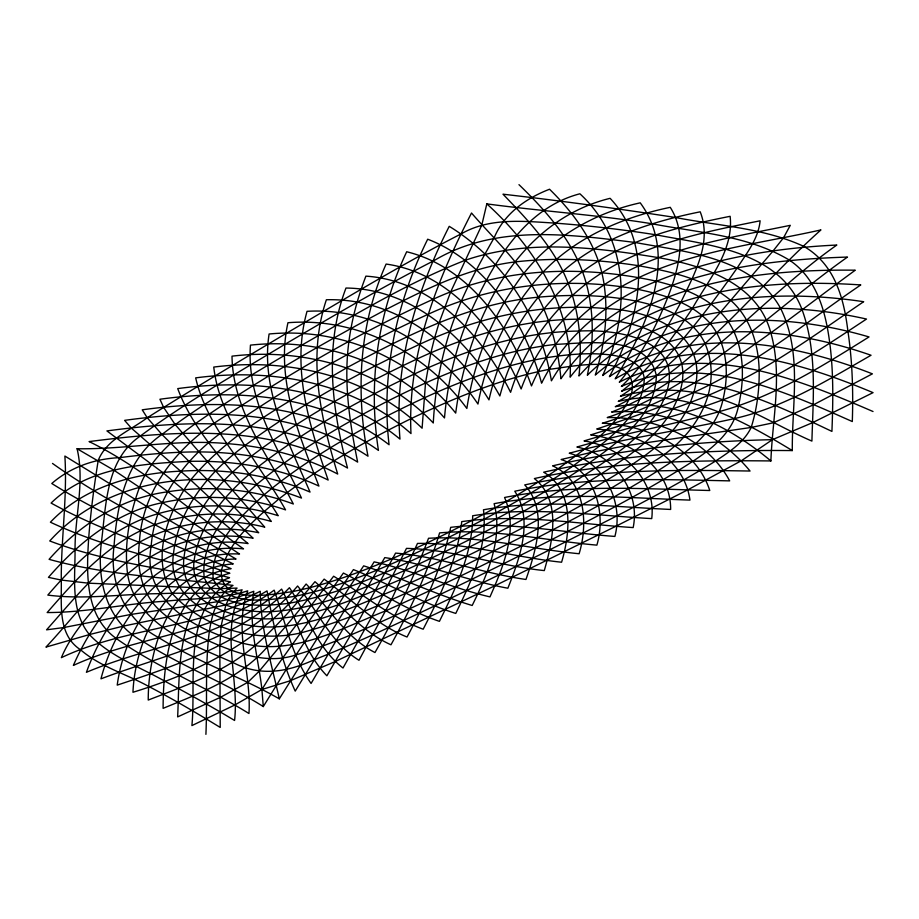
<?xml version="1.0" encoding="UTF-8"?>
<svg xmlns="http://www.w3.org/2000/svg" width="919" height="919" viewBox="0 0 919 919"><rect width="100%" height="100%" fill="white"/><g stroke="black" fill="none" stroke-linecap="round" stroke-linejoin="round"><path stroke-width="1.38" d="M205.913 734.35C207.418 699.864 204.914 665.161 209.417 630.859C212.174 613.984 217.275 594.754 233.012 585.414C171.646 577.948 108.89 575.903 49.086 559.338C79.723 524.554 120.894 498.018 167.476 491.849C209.555 485.094 253.357 489.103 293.333 503.991C269.106 456.904 232.691 411.367 232.013 356.158C304.752 347.462 381.994 369.093 433.274 422.981C435.549 381.178 444.509 339.651 461.292 301.225C470.781 279.376 482.28 258.48 494.123 237.826C504.129 213.748 525.921 198.355 549.539 189.234C576.029 215.138 598.935 247.245 604.128 284.775C608.504 315.045 604.495 346.049 595.282 375.067C669.491 309.99 779.013 310.496 869.018 336.94C821.643 366.497 773.58 396.974 719.129 411.643C672.053 424.819 623.875 433.538 576.879 447.025C612.95 454.239 640.761 490.539 633.168 527.586C576.224 523.853 518.73 513.491 461.74 521.624C457.294 559.855 440.592 595.34 423.177 629.205C390.219 617.097 363.143 594.421 333.631 576.224L279.56 646.804L259.181 671.215L247.9 682.243L220.571 697.257L177.643 716.9C180.021 669.756 175.184 597.924 229.52 577.695C169.188 561.555 107.247 548.838 50.407 522.21C84.134 486.702 133.278 473.4 180.79 471.125C224.695 468.518 269.485 474.595 310.025 492.067C288.612 442.292 260.514 390.024 269.095 333.999C339.881 327.141 411.23 357.755 455.686 413.091C467.518 323.787 514.835 221.628 610.113 198.32C656.706 247.831 638.51 323.155 609.412 376.687C687.722 323.362 789.662 341.397 872.395 373.849L813.143 404.957L773.373 422.786L751.179 427.45L626.195 445.669L591.985 452.217L561.153 459.511C595.581 471.263 606.322 512.997 596.879 545.139C544.576 540.544 492.308 528.046 439.604 532.905C427.817 571.951 410.724 609.171 390.966 644.793C360.145 630.951 339.674 603.438 314.976 581.704C296.148 604.001 277.193 626.379 255.08 645.529C224.535 672.294 185.454 685.551 148.235 700.06C148.154 646.965 170.681 577.373 231.151 568.666C169.912 543.6 108.051 518.73 51.786 483.497C70.637 467.128 94.6 458.811 119.378 457.662C145.696 454.377 172.152 451.861 198.688 451.918C243.156 452.079 288.072 460.281 328.152 480.051C309.531 426.439 291.013 368.037 307.038 311.323C376.342 307.245 440.178 347.979 477.96 404.05C486.14 360.995 504.003 319.548 531.687 285.407C565.242 241.789 617.545 218.262 670.25 207.326C687.768 234.873 678.693 268.968 667.837 297.147C655.844 327.589 640.417 357.043 619.28 382.178C701.84 339.72 794.843 377.766 873.027 411.517M792.304 450.574C709.1 449.828 625.035 453.618 543.68 472.194C574.318 490.562 570.389 532.687 561.589 562.221C513.411 557.213 466.197 542.474 417.49 543.428L391.505 599.625L358.996 660.267C330.633 642.852 317.848 610.894 297.607 586.012C251.519 640.21 182.479 663.334 117.218 685.126C125.225 625.058 169.785 559.395 236.068 559.028L169.153 520.246L64.881 456.042C67.42 497.386 61.068 538.683 61.263 580.061C61.849 604.093 57.139 634.604 80.608 649.825C100.447 666.93 126.248 673.926 148.798 686.493C173.151 699.164 196.804 713.121 220.215 727.423L219.825 645.701L221.111 626.172L225.833 604.909L230.6 595.305L237.045 588.08L219.25 588.677L88.419 583.174L61.263 580.061L48.443 577.373C78.494 542.669 116.322 511.917 162.387 502.682C203.088 493.687 246.166 496.283 285.556 509.884C259.663 463.739 219.974 421.522 213.748 367.072C287.693 357.617 367.382 375.285 422.097 428.197L425.52 382.993L430.839 352.919L434.595 337.859L439.121 322.741L450.574 292.116L481.797 225.086L486.817 203.88C535.697 248.004 573.467 309.278 570.125 377.181C637.441 290.576 758.91 278.009 860.781 284.936C815.957 315.286 773.867 349.84 726.286 375.974C685.448 398.903 641.094 414.4 596.753 429.001C636.97 432.229 684 456.49 689.951 500.108C624.817 497.776 558.626 491.516 494.1 503.681C503.382 538.419 487.311 574.72 472.182 605.483C435.227 594.421 400.454 577.281 363.66 565.863L349.875 586.494L279.307 698.831C240.089 676.373 196.85 661.76 158.585 637.51C125.386 620.382 109.131 582.876 113.99 546.61C117.035 505.622 125.363 459.27 161.939 434.446C205.89 401.086 253.954 373.654 301.26 345.429C354.711 314.93 407.726 282.834 465.163 260.295C527.357 238.86 594.903 247.326 658.429 257.63C703.414 265.568 758.026 283.167 770.857 332.954C782.666 374.883 772.408 418.409 770.892 460.936C691.881 460.166 611.824 461.361 534.364 478.558C561.946 500.568 552.618 541.337 544.289 570.584C497.949 565.828 453.262 549.413 406.485 548.39L371.69 616.925L343.005 668.01C316.618 647.746 307.291 614.409 289.439 587.701C239.377 639.796 165.948 654.202 100.964 678.831C117.241 616.132 168.522 550.355 239.514 554.008L113.726 470.091L77.081 448.748C84.973 482.05 74.784 516.26 75.048 549.987C75.232 578.281 70.2 610.963 89.396 634.569C109.832 656.338 138.7 666.447 164.168 680.841C187.913 693.546 211.496 706.573 234.575 720.473C239.342 677.648 219.572 629.389 242.099 589.814C215.092 595.213 187.304 592.238 159.952 593.663C122.572 593.823 85.076 599.889 47.811 595.098C77.793 560.303 112.75 526.277 158.229 513.664C197.309 502.544 239.514 503.405 278.193 515.72C250.382 470.333 208.004 431.126 195.667 377.881C270.944 367.818 352.862 381.672 410.988 433.573C407.232 355.423 436.468 281.283 471.516 213.013C494.904 240.089 522.314 264.523 538.258 297.182C551.251 322.512 558.373 350.53 560.935 378.8C624.69 284.695 750.524 268.934 855.267 270.197C775.636 328.29 698.67 394.504 602.29 423.234C645.597 424.704 695.534 446.691 709.778 490.505C641.462 488.782 572.02 484.083 504.554 497.489C518.833 529.758 503.256 566.828 489.965 596.89C450.609 587.712 413.607 570.469 374.125 561.865L295.217 691.122C280.72 659.463 273.46 624.977 267.015 590.894C204.477 628.562 126.868 626.436 61.378 657.659C71.177 634.144 88.798 615.259 105.053 596.052C118.585 581.245 133.496 567.528 150.59 556.925C180.986 538.362 218.205 532.4 253.15 538.224L190.647 479.959L131.348 428.105L124.593 420.362C206.442 409.15 296.446 409.07 367.991 456.192C355.469 392.057 359.076 324.166 386.118 264.063C451.688 273.311 496.501 331.77 521.142 388.967C536.535 346.371 566.69 309.944 604.128 284.775C659.578 248.394 726.619 238.492 790.271 225.327L783.574 237.699L773.109 250.91L720.565 312.173L689.537 345.521L656.373 375.917L631.548 393.746L618.269 401.396C681.427 386.348 740.174 419.018 792.304 450.574C791.868 403.234 802.505 352.816 780.61 308.37C752.293 257.079 686.527 252.105 634.983 242.455C567.942 234.173 494.594 224.11 433.642 260.847C382.924 286.671 333.861 315.562 284.81 344.384C235.953 373.895 186.097 402.131 140.159 436.146C105.708 459.718 106.11 505.416 101.377 542.612C96.679 580.877 106.673 622.668 143.444 641.749C181.663 666.505 224.845 682.3 263.293 706.562L286.326 669.308L353.413 569.596C387.852 583.404 420.236 602.186 455.767 613.433C471.24 581.486 488.023 546.208 483.463 509.781C545.277 498.856 608.424 506.645 670.64 509.448C670.985 467.357 628.803 439.42 590.664 434.905C635.982 420.58 682.105 408.082 725.263 387.829C774.809 364.981 818.703 332.184 863.665 301.708C765.653 287.038 648.803 297.411 578.947 375.986C582.29 344.855 579.579 312.77 568.218 283.443C554.858 248.383 528.586 220.744 503.003 194.196C560.636 200.744 618.096 208.693 675.431 217.47C718.417 225.902 763.781 227.82 803.964 246.476C834.889 264.27 843.929 298.353 847.927 331.311C852.395 361.156 853.314 391.414 852.304 421.545C781.139 389.978 698.704 351.977 621.359 386.439C646.459 362.591 664.701 332.632 680.887 302.305C693.891 274.689 712.501 242.903 700.209 211.818C645.356 222.846 588.93 241.812 549.941 283.982C519.35 316.021 498.73 356.802 488.977 399.88C454.434 343.649 395.044 297.756 326.383 299.755C307.095 357.009 320.582 418.111 337.698 474.043C303.638 456.157 265.694 446.565 227.452 443.647C177.195 438.868 127.27 449.471 77.081 448.748M263.293 706.562L261.915 689.503L290.324 680.738L335.332 661.485L495.272 585.598L616.316 526.059L688.205 489.62L741.541 460.626L772.408 439.673L812.419 422.729L873.05 392.643C793.097 359.088 695.568 331.15 615.19 378.835C645.62 328.899 680.083 256.906 640.233 202.835C589.125 214.012 542.003 243.248 513.629 287.796C488.954 323.718 473.492 365.486 466.852 408.461C425.773 352.678 357.939 317.078 287.946 322.73C275.482 379.065 298.847 434.515 318.916 486.071C278.468 467.392 233.495 460.293 189.165 461.361C140.986 463.785 87.638 467.461 51.085 503.072C107.42 534.008 169.222 552.836 229.853 573.272C172.06 587.459 163.145 658.464 163.111 708.342C200.365 692.983 240.123 678.337 267.234 646.987C287.532 625.506 305.613 602.094 324.143 579.108C351.207 599.177 375.182 624.196 407.037 637.016C425.612 602.29 442.372 566.035 450.701 527.345C505.484 520.682 560.349 532.377 614.891 536.432C623.909 502.027 604.633 462.418 569.252 453.239C623.576 438.294 679.532 430.747 734.476 418.582C783.976 407.404 827.525 380.179 871.028 355.251C784.86 325.085 678.934 316.389 602.68 375.503C629.343 315.791 631.514 241.329 579.889 193.783C529.712 206.901 500.12 252.082 478.42 295.746C459.27 333.792 448.162 375.572 444.486 417.938C396.629 363.223 322.144 337.307 250.462 345.13C246.212 400.822 278.733 449.759 301.489 498.052C219.032 466.312 112.084 471.815 49.741 540.969C107.707 562.956 169.935 569.814 230.428 581.865C182.33 608.458 196.321 680.221 191.899 725.596L234.713 705.045L261.915 689.503L272.713 672.03L343.396 573.054C375.389 589.148 405.233 609.745 439.42 621.347C455.732 588.39 472.573 553.295 472.665 515.766C531.986 506.174 592.238 515.341 651.732 518.603C656.534 478.856 620.899 446.645 584.036 440.913C630.25 426.944 677.625 416.732 722.92 399.788C774.751 380.627 820.633 349.22 866.502 319.054C772.477 297.825 659.451 303.787 587.344 375.262C593.685 345.176 594.386 313.54 586.345 283.707C575.685 244.167 547.758 212.484 518.971 184.65M772.408 439.673C698.635 441.258 624.541 448.909 552.618 465.841C585.529 480.706 588.367 523.244 579.119 553.743C528.942 548.827 479.213 535.317 428.541 538.27C413.573 577.637 395.917 615.971 374.963 652.536C345.234 637.212 328.577 607.298 306.119 584.013C262.639 639.842 199.469 671.996 132.956 692.26C135.415 635.534 170.279 568.195 233.277 563.921C171.428 533.548 108.752 503.497 52.498 463.44M486.817 203.88C541.9 211.255 597.465 214.851 652.364 223.834C698.578 232.748 748.307 235.367 789.49 260.18C817.002 278.514 825.779 312.242 829.765 343.143C833.625 372.402 833.051 401.982 831.925 431.402C767.285 400.845 694.109 363.74 621.577 391.23C650.744 369.001 672.18 338.571 692.386 308.393C708.331 279.87 733.89 250.99 730.134 216.31C672.719 227.728 612.686 243.041 568.218 283.443C535.019 313.218 511.297 352.919 499.856 395.963C468.529 339.582 413.929 288.796 345.992 288.038C323.787 346.015 331.943 409.575 347.531 468.047C269.198 423.108 175.115 430.678 89.086 441.579C145.73 469.046 192.197 512.997 243.524 548.861C167.924 541.004 109.798 607.137 86.42 672.294C151.325 644.931 227.28 637.533 281.616 589.09C296.55 618.005 303.58 651.858 326.888 675.787L357.686 622.772L395.572 553.112C439.971 556.581 481.981 573.307 525.967 579.464C536.041 550.343 548.298 510.642 524.715 484.91C598.591 469.149 674.879 469.781 750.042 471.033C717.084 430.885 663.564 407.668 611.594 412.068C700.76 377.272 760.404 298.686 836.83 245.04C768.904 248.187 699.887 260.548 637.866 289.359C597.247 309.795 561.773 342.075 541.578 383.2C525.634 323.764 487.139 262.018 427.691 239.216C396.284 302.65 380.903 374.044 389.07 444.727C324.396 394.871 238.17 388.496 159.929 399.237L163.651 407.427L175.115 424.486L264.764 527.15C227.774 517.811 187.729 520.591 152.6 535.616C108.373 555.317 77.931 594.593 46.57 629.825L63.698 627.562L130.912 614.432L218.079 601.635L237.447 597.419L253.805 591.273C247.923 624.081 258.273 657.039 261.915 689.503M770.892 460.936C727.986 425.003 672.697 397.353 615.293 406.669C698.233 366.692 753.649 289.933 820.943 229.922C753.603 244.959 682.426 252.001 621.359 286.659C582.209 309.473 549.206 343.913 531.481 385.923C510.688 327.669 470.023 267.257 406.692 251.76C377.433 313.368 367.979 383.12 378.433 450.413C310.369 401.902 222.191 398.8 142.227 409.817L147.247 417.766L161.939 434.446L216.528 488.77L258.721 532.733C222.708 525.128 183.972 529.528 151.13 546.403C107.259 569.539 79.149 611.882 45.95 647.102L89.396 634.569L123.41 626.103L225.833 604.909L244.753 598.878L260.238 591.273C260.445 627.93 271.427 663.38 279.307 698.831M346.9 367.692C346.141 399.489 351.437 431.022 357.64 462.096C282.753 416.123 190.761 419.742 106.926 430.919L162.939 472.722L248.084 543.6C168.108 531.274 102.802 597.798 73.371 665.402C138.39 635.649 215.574 633.685 274.138 590.147C285.453 621.531 291.461 655.821 311.082 683.449L384.774 557.615C426.761 563.611 466.197 580.647 507.874 588.217C519.534 558.775 533.87 520.441 514.766 491.228C585.311 476.72 658.073 479.304 729.675 480.878C706.814 438.168 654.179 416.686 607.241 417.582C700.542 385.98 768.939 312.563 847.49 257.067C740.806 260.41 610.308 279.284 551.411 380.811C540.981 318.158 503.543 259.572 449.23 226.338C415.928 291.966 393.941 364.832 399.972 439.087C338.525 388.197 254.448 378.123 177.723 388.599C196.769 439.833 240.927 476.938 271.266 521.475C233.38 510.55 192.186 511.573 154.978 524.669C110.142 540.832 77.587 577.546 47.179 612.548C86.903 612.582 125.949 603.461 165.546 601.221C192.921 598.108 221.307 599.59 247.739 590.825C233.219 630.434 251.588 672.869 248.957 713.512C205.833 686.711 157.965 667.975 116.437 638.625C84.525 615.879 86.489 573.008 88.683 538.224C90.659 512.17 94.071 486.231 98.207 460.442C106.696 439.282 130.096 430.655 147.247 417.766C192.979 388.84 239.514 361.213 285.993 333.517C344.108 299.468 401.66 264.281 461.66 233.61C489.999 217.447 523.29 221.238 554.444 223.076C588.424 225.58 622.289 229.486 655.936 234.816C708.721 245.005 779.611 251.059 801.908 309.209C817.336 351.437 813.166 397.088 811.902 441.097C772.868 424.164 736.624 399.133 693.834 392.436C669.434 388.277 644.334 390.127 620.44 396.238C653.214 375.63 678.337 345.452 702.219 315.493C714.27 300.008 725.895 284.201 737.084 268.084C746.573 253.403 758.393 238.814 760.116 220.801C699.761 232.909 636.293 245.304 586.345 283.707C550.883 311.196 523.876 349.404 510.596 392.321C482.521 335.676 432.883 280.571 365.9 276.137C354.654 305.361 347.543 336.32 346.9 367.692C291.805 400.087 232.266 430.081 190.647 479.959C168.292 511.343 150.038 557.396 172.175 593.41C203.099 628.125 255.482 643.266 300.582 632.95C357.525 617.821 410.46 591.055 463.521 566.012C527.299 534.376 591.445 502.762 650.801 463.233C692.398 439.776 725.286 391.781 705.045 343.522C692.662 317.17 662.748 306.739 636.189 301.122C603.99 294.746 570.883 294.287 538.258 297.182C469.46 303.454 406.772 335.446 346.9 367.692M644.334 378.731C642.151 419.121 602.336 443.417 573.433 465.761C530.01 495.571 483.451 520.499 436.157 543.543C390.701 564.898 344.407 586.104 294.965 596.328C268.968 599.923 227.855 607.689 213.231 579.154C209.969 544.048 240.468 516.983 263.799 495.042C301.398 463.44 344.051 438.501 387.427 415.767C437.708 390.207 490.309 367.416 546.196 357.744C567.414 354.424 589.079 352.31 610.492 354.929C624.403 356.733 642.461 362.442 644.334 378.731M759.163 370.403C759.462 389.69 756.946 409.024 751.179 427.45C743.942 442.544 729.548 451.654 716.119 460.695C683.897 480.717 650.388 498.546 616.706 515.95C551.4 549.344 485.634 581.853 419.305 613.168C384.624 629.549 349.863 645.827 314.126 659.785C287.015 672.18 259.985 676.832 232.553 662.312C191.301 644.127 135.53 624.943 127.557 573.87C123.973 544.576 129.418 514.709 139.527 487.196C149.602 459.902 172.198 440.224 195.242 423.751C255.907 381.408 320.352 344.74 385.498 309.795C426.531 288.658 468.943 267.59 515.329 261.892C556.363 257.228 597.947 259.376 638.682 265.729C670.95 271.679 705.034 278.836 730.835 300.467C750.605 317.928 758.554 344.74 759.163 370.403M656.373 375.917C654.81 420.305 611.422 446.76 579.2 470.149C532.94 500.671 483.693 526.346 433.86 550.458C387.025 572.066 339.536 594.662 288.29 603.369C260.387 606.793 216.861 608.906 204.202 577.442C200.135 539.464 230.669 508.437 256.447 484.704C296.102 451.252 341.363 425.198 387.244 401.327C440.201 374.676 496.053 351.035 555.467 344.395C586.414 343.109 648.263 334.068 656.373 375.917M183.938 557.902C178.791 600.164 228.222 617.407 262.248 618.843C311.334 620.003 356.882 597.752 401.166 579.326C461.085 552.124 520.005 522.543 576.787 489.253C616.098 463.44 665.873 439.271 680.244 390.713C696.453 335.917 633.363 319.134 592.008 319.444C531.193 316.906 471.321 333.631 416.606 359.191C358.778 386.233 302.454 417.364 251.542 456.054C219.044 481.234 188.832 515.525 183.938 557.902M193.978 561.406C189.854 601.612 239.825 613.203 270.967 611.675C318.33 608.941 362.293 588.723 405.256 570.285C462.602 544.048 519.005 515.536 572.916 482.751C609.148 458.512 653.478 434.526 667.251 390.115C682.082 338.123 615.454 329.14 579.361 331.047C521.762 331.656 466.059 349.886 414.308 374.033C359.605 399.96 306.176 429.541 258.262 466.737C228.475 490.78 199.32 521.935 193.978 561.406M173.438 554.237C166.798 599.464 216.275 620.394 252.748 625.931C303.442 632.456 350.955 607.482 396.583 589.136C459.006 561.015 520.315 530.355 579.9 496.639C622.427 469.035 678.406 445.301 693.834 392.436C710.812 334.803 653.214 310.438 605.943 308.566C541.911 302.73 477.501 317.227 419.592 344.338C358.513 372.574 299.238 405.451 245.028 445.451C209.498 471.539 178.01 508.873 173.438 554.237M151.13 546.403C141.882 597.649 189.59 626.494 231.542 639.429C284.419 660.715 337.606 629.929 385.923 610.733C452.849 580.705 518.592 548.092 583.393 513.744C613.318 497.661 642.978 481.005 671.215 462.073C694.075 447.139 716.981 427.829 722.92 399.788C729.158 374.228 727.63 344.659 710.295 323.591C692.018 302.742 664.058 294.804 637.866 289.359C567.414 276.55 492.952 283.948 427.817 314.447C359.823 345.337 294.597 382.465 232.989 424.67C190.532 451.792 155.047 494.491 151.13 546.403M139.412 542.21C136.517 566.207 140.883 592.87 159.332 610.009C176.528 626.264 198.205 636.672 219.825 645.701C243.684 655.408 270.301 663.621 295.78 654.948C324.648 646.448 352.345 634.501 379.846 622.404C448.702 591.262 516.524 557.867 583.668 523.21C615.753 506.553 647.642 489.436 678.429 470.448C703.472 454.744 732.661 437.145 738.543 405.612C744.93 377.663 744.516 346.072 728.193 321.443C711.536 297.882 682.874 287.704 655.971 281.099C582.221 265.12 502.383 267.038 433.09 299.295C361.523 331.725 293.322 371.368 227.74 414.538C181.502 441.901 142.571 486.45 139.412 542.21M221.387 570.619C219.446 605.173 271.53 594.432 292.185 591.664C334.872 583.117 375.389 566.334 414.963 548.586C464.589 525.634 513.009 499.706 558.155 468.77C586 448.07 617.867 427.036 631.548 393.746C640.221 350.817 571.767 366.888 549.068 369.346C500.947 378.881 455.158 397.513 411.069 418.65C364.74 441.442 319.548 467.208 278.802 499.063C255.677 518.695 229.382 540.016 221.387 570.619"/></g></svg>
